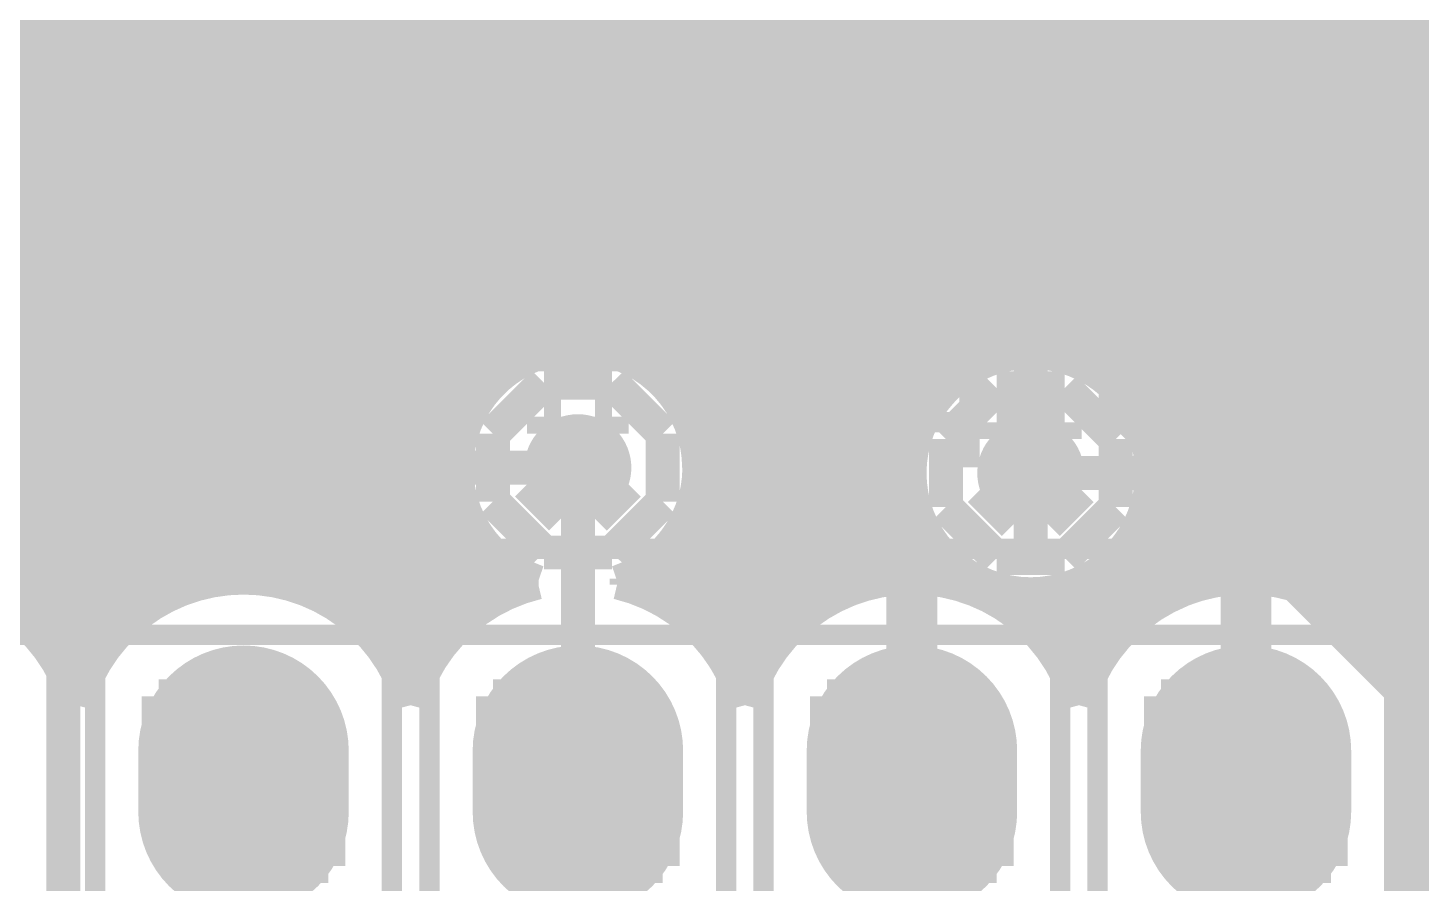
# Model space of a CAD drawing. Extents: x -5 to 157, y -120 to 103.
# Drawn here: x 72.13 to 82.55, y 38.59 to 44.99 of the extents above; entities that cross this region are included whole.
import ezdxf

# ---------------------------------------------------------------- set-up
doc = ezdxf.new("R2010")
doc.units = 0
doc.header["$MEASUREMENT"] = 0
doc.layers.get('0').update_dxf_attribs({"linetype": 'CONTINUOUS'})
for name, color, linetype in [('22-304-2_BOT', 7, 'CONTINUOUS'), ('22-304-2_DRD', 7, 'CONTINUOUS'), ('22-304-2_DRL', 2, 'CONTINUOUS'), ('22-304-2_IN1', 4, 'CONTINUOUS'), ('22-304-2_IN2', 3, 'CONTINUOUS'), ('22-304-2_SMB', 5, 'CONTINUOUS'), ('22-304-2_SMT', 10, 'CONTINUOUS'), ('22-304-2_SPT', 9, 'CONTINUOUS'), ('22-304-2_SST', 11, 'CONTINUOUS'), ('22-304-2_TOP', 13, 'CONTINUOUS'), ('THRUHOLE_TAP', 7, 'CONTINUOUS')]:
    doc.layers.add(name, color=color, linetype=linetype)

# ---------------------------------------------------------------- blocks, each defined once
blk = doc.blocks.new('OBLONG_8')
at = {"const_width": 1.5748}
blk.add_lwpolyline([(0, 0.2286), (0, -0.2286)], dxfattribs=at)
at = {"const_width": 0.7874}
for points in [[(-0.3937, 0.2286, 1), (0.3937, 0.2286, 1)], [(-0.3937, -0.2286, 1), (0.3937, -0.2286, 1)]]:
    blk.add_lwpolyline(points, format="xyb", close=True, dxfattribs=at)
blk = doc.blocks.new('ROUND_39')
at = {"const_width": 0.40005}
blk.add_lwpolyline([(-0.200024, 0, 1), (0.200024, 0, 1)], format="xyb", close=True, dxfattribs=at)
blk = doc.blocks.new('ROUND_14')
at = {"const_width": 0.59944}
blk.add_lwpolyline([(-0.29972, 0, 1), (0.29972, 0, 1)], format="xyb", close=True, dxfattribs=at)
blk = doc.blocks.new('ROUND_87')
at = {"const_width": 0.10033}
blk.add_lwpolyline([(-0.050164, 0, 1), (0.050164, 0, 1)], format="xyb", close=True, dxfattribs=at)
blk = doc.blocks.new('ROUND_38')
at = {"const_width": 0.40005}
blk.add_lwpolyline([(-0.200024, 0, 1), (0.200024, 0, 1)], format="xyb", close=True, dxfattribs=at)
blk = doc.blocks.new('RECTANGLE_15')
blk.add_solid([(0.36957, 2.0447), (0.36957, -2.0447), (-0.36957, 2.0447), (-0.36957, -2.0447)])
blk = doc.blocks.new('ROUND_80')
at = {"const_width": 0.10033}
blk.add_lwpolyline([(-0.050164, 0, 1), (0.050164, 0, 1)], format="xyb", close=True, dxfattribs=at)

msp = doc.modelspace()

# ---------------------------------------------------------------- linework, layer by layer
at = {"layer": '22-304-2_BOT'}
for points, const_width in [([(87.62746, 44.5008), (47.3456, 44.5008)], 0.254), ([(87.64778, 44.577), (57.023, 44.577)], 0.254), ([(72.0344, 44.577), (72.0344, 42.33164)], 0.254), ([(72.263, 44.577), (72.263, 42.33164)], 0.254), ([(72.4916, 44.577), (72.4916, 42.33164)], 0.254), ([(72.7202, 44.577), (72.7202, 42.33164)], 0.254), ([(72.9488, 44.577), (72.9488, 42.33164)], 0.254), ([(73.1774, 44.577), (73.1774, 42.33164)], 0.254), ([(73.406, 44.577), (73.406, 42.33164)], 0.254), ([(73.6346, 44.577), (73.6346, 42.33164)], 0.254), ([(73.8632, 44.577), (73.8632, 42.33164)], 0.254), ([(74.0918, 44.577), (74.0918, 42.33164)], 0.254), ([(74.3204, 44.577), (74.3204, 42.33164)], 0.254), ([(74.549, 44.577), (74.549, 42.33164)], 0.254), ([(74.7776, 44.577), (74.7776, 42.33164)], 0.254), ([(75.0062, 44.577), (75.0062, 42.33164)], 0.254), ([(75.2348, 44.577), (75.2348, 42.33164)], 0.254), ([(75.4634, 44.577), (75.4634, 42.33164)], 0.254), ([(75.692, 44.577), (75.692, 42.418)], 0.254), ([(75.9206, 44.577), (75.9206, 42.545)], 0.254), ([(76.1492, 44.577), (76.1492, 42.59834)], 0.254), ([(76.3778, 44.577), (76.3778, 42.59326)], 0.254), ([(76.6064, 44.577), (76.6064, 42.52468)], 0.254), ([(76.835, 44.577), (76.835, 42.3799)], 0.254), ([(77.0636, 44.577), (77.0636, 42.0751)], 0.254), ([(77.2922, 44.577), (77.2922, 40.33266)], 0.254), ([(77.5208, 44.577), (77.5208, 40.01516)], 0.254), ([(77.7494, 44.577), (77.7494, 40.4114)], 0.254), ([(77.978, 44.577), (77.978, 40.62476)], 0.254), ([(78.2066, 44.577), (78.2066, 40.75938)], 0.254), ([(78.4352, 44.577), (78.4352, 40.83812)], 0.254), ([(78.6638, 44.577), (78.6638, 40.87114)], 0.254), ([(78.8924, 44.577), (78.8924, 42.18686)], 0.254), ([(79.121, 44.577), (79.121, 42.40784)], 0.254), ([(79.3496, 44.577), (79.3496, 42.5196)], 0.254), ([(79.5782, 44.577), (79.5782, 42.56278)], 0.254), ([(79.8068, 44.577), (79.8068, 42.545)], 0.254), ([(80.0354, 44.577), (80.0354, 42.46626)], 0.254), ([(80.264, 44.577), (80.264, 42.3037)], 0.254), ([(80.4926, 44.577), (80.4926, 42.291)], 0.254), ([(80.7212, 44.577), (80.7212, 42.291)], 0.254), ([(80.9498, 44.577), (80.9498, 42.291)], 0.254), ([(81.1784, 44.577), (81.1784, 42.291)], 0.254), ([(81.407, 44.577), (81.407, 42.291)], 0.254), ([(81.6356, 44.577), (81.6356, 42.291)], 0.254), ([(81.8642, 44.577), (81.8642, 42.291)], 0.254), ([(82.0928, 44.577), (82.0928, 42.291)], 0.254), ([(82.3214, 44.577), (82.3214, 42.291)], 0.254), ([(82.55, 44.577), (82.55, 42.291)], 0.254), ([(87.61222, 44.2722), (47.3456, 44.2722)], 0.254), ([(87.6554, 44.0436), (47.3456, 44.0436)], 0.254), ([(87.76716, 43.815), (47.3456, 43.815)], 0.254), ([(87.98814, 43.5864), (47.3456, 43.5864)], 0.254), ([(102.7303, 43.3578), (44.23664, 43.3578)], 0.254), ([(102.7303, 43.1292), (44.46524, 43.1292)], 0.254), ([(102.7303, 42.9006), (60.13196, 42.9006)], 0.254), ([(102.7303, 42.672), (60.41644, 42.672)], 0.254), ([(75.72502, 42.4434), (66.84772, 42.4434)], 0.254), ([(79.17688, 42.4434), (76.75372, 42.4434)], 0.254), ([(102.7303, 42.4434), (80.08112, 42.4434)], 0.254), ([(75.5904, 42.33164), (66.98234, 42.33164)], 0.254), ([(78.91272, 42.2148), (76.98486, 42.2148)], 0.254), ([(94.869, 42.291), (80.2767, 42.291)], 0.254), ([(78.78318, 41.9862), (77.09916, 41.9862)], 0.254), ([(66.33464, 41.69664), (76.24064, 41.69664)], 0.254), ([(78.7273, 41.7576), (77.14488, 41.7576)], 0.254), ([(132.461, 35.179), (132.461, 38.354), (130.556, 40.259), (124.46, 40.259), (123.317, 39.116), (97.409, 39.116), (94.869, 41.656), (79.629, 41.656)], 0.254), ([(78.72984, 41.529), (77.13218, 41.529)], 0.254), ([(78.79334, 41.3004), (77.05598, 41.3004)], 0.254), ([(77.0636, 41.31564), (77.0636, 40.5765)], 0.254), ([(75.5904, 41.06164), (66.98234, 41.06164)], 0.254), ([(75.58024, 41.0718), (66.9925, 41.0718)], 0.254), ([(72.0344, 41.06164), (72.0344, 40.59936)], 0.254), ([(72.263, 41.06164), (72.263, 40.37076)], 0.254), ([(72.4916, 41.06164), (72.4916, 39.92626)], 0.254), ([(72.7202, 41.06164), (72.7202, 40.37838)], 0.254), ([(72.9488, 41.06164), (72.9488, 40.60444)], 0.254), ([(73.1774, 41.06164), (73.1774, 40.74414)], 0.254), ([(73.406, 41.06164), (73.406, 40.8305)], 0.254), ([(73.6346, 41.06164), (73.6346, 40.8686)], 0.254), ([(73.8632, 41.06164), (73.8632, 40.8686)], 0.254), ([(74.0918, 41.06164), (74.0918, 40.82542)], 0.254), ([(74.3204, 41.06164), (74.3204, 40.73652)], 0.254), ([(74.549, 41.06164), (74.549, 40.5892)], 0.254), ([(74.7776, 41.06164), (74.7776, 40.35298)], 0.254), ([(75.0062, 41.06164), (75.0062, 39.97198)], 0.254), ([(75.2348, 41.06164), (75.2348, 40.39616)], 0.254), ([(75.4634, 41.06164), (75.4634, 40.6146)], 0.254), ([(78.93304, 41.0718), (76.8985, 41.0718)], 0.254), ([(78.8924, 41.12514), (78.8924, 40.86352)], 0.254), ([(75.692, 40.97274), (75.692, 40.75176)], 0.254), ([(76.835, 41.01084), (76.835, 40.7289)], 0.254), ([(80.264, 41.0083), (80.264, 40.42918)], 0.254), ([(92.73794, 41.021), (80.2767, 41.021)], 0.254), ([(80.4926, 41.021), (80.4926, 40.63492)], 0.254), ([(80.7212, 41.021), (80.7212, 40.76446)], 0.254), ([(80.9498, 41.021), (80.9498, 40.84066)], 0.254), ([(81.1784, 41.021), (81.1784, 40.87114)], 0.254), ([(81.407, 41.021), (81.407, 40.86352)], 0.254), ([(81.6356, 41.021), (81.6356, 40.81018)], 0.254), ([(81.8642, 41.021), (81.8642, 40.71366)], 0.254), ([(82.0928, 41.021), (82.0928, 40.55364)], 0.254), ([(82.3214, 41.021), (82.3214, 40.29202)], 0.254), ([(82.55, 41.021), (82.55, 40.09136)], 0.254), ([(73.45934, 40.8432), (71.51878, 40.8432)], 0.254), ([(75.92822, 40.8432), (74.01814, 40.8432)], 0.254), ([(78.4606, 40.8432), (76.55052, 40.8432)], 0.254), ([(76.6064, 40.86606), (76.6064, 40.82034)], 0.254), ([(78.74, 40.81018), (78.74, 39.34968)], 0.381), ([(79.22514, 40.8432), (79.0194, 40.8432)], 0.254), ([(79.121, 40.90416), (79.121, 40.81526)], 0.254), ([(80.95996, 40.8432), (80.03286, 40.8432)], 0.254), ([(80.0354, 40.8432), (80.0354, 40.05326)], 0.254), ([(81.23936, 40.81018), (81.23936, 39.34968)], 0.381), ([(83.45932, 40.8432), (81.51876, 40.8432)], 0.254), ([(79.3496, 40.7924), (79.3496, 40.72128)], 0.254), ([(79.5782, 40.74922), (79.5782, 40.56634)], 0.254), ([(79.8068, 40.76446), (79.8068, 40.31234)], 0.254), ([(72.9615, 40.6146), (72.01662, 40.6146)], 0.254), ([(75.4634, 40.6146), (74.51598, 40.6146)], 0.254), ([(77.96276, 40.6146), (77.01788, 40.6146)], 0.254), ([(80.46212, 40.6146), (79.51724, 40.6146)], 0.254), ([(82.96148, 40.6146), (82.0166, 40.6146)], 0.254), ([(72.72528, 40.386), (72.25284, 40.386)], 0.254), ([(75.22718, 40.386), (74.7522, 40.386)], 0.254), ([(77.72654, 40.386), (77.25156, 40.386)], 0.254), ([(80.2259, 40.386), (79.75346, 40.386)], 0.254), ([(82.72526, 40.386), (82.25282, 40.386)], 0.254), ([(72.5805, 40.1574), (72.39762, 40.1574)], 0.254), ([(75.07986, 40.1574), (74.89698, 40.1574)], 0.254), ([(77.58176, 40.1574), (77.39888, 40.1574)], 0.254), ([(80.08112, 40.1574), (79.89824, 40.1574)], 0.254), ([(82.58048, 40.1574), (82.3976, 40.1574)], 0.254)]:
    msp.add_lwpolyline(points, dxfattribs=dict(at, const_width=const_width))
at = {"layer": '22-304-2_BOT', "const_width": 0.254}
for points in [[(76.24064, 42.60342, 0.2019964), (75.59189, 42.33018)], [(77.14742, 41.69664, 0.4142136), (76.24064, 42.60342)], [(79.629, 42.56278, 0.4142136), (78.72222, 41.656)], [(80.2767, 42.291, 0.2014867), (79.629, 42.56305)], [(76.53782, 40.83812, 0.3196532), (77.14996, 41.69664)], [(78.72222, 41.656, 0.4142136), (79.629, 40.74922)], [(75.5904, 41.06164, 0.115857), (75.94107, 40.83856)], [(79.629, 40.74922, 0.2014863), (80.27651, 41.02119)], [(72.48906, 39.91864, 0.3383093), (71.23938, 40.87368)], [(73.73874, 40.87368, 0.3383097), (72.48906, 39.91864)], [(74.98842, 39.91864, 0.3383093), (73.73874, 40.87368)], [(78.74, 40.87368, 0.3383097), (77.49032, 39.91864)], [(79.98968, 39.91864, 0.3383093), (78.74, 40.87368)], [(81.23936, 40.87368, 0.3383097), (79.98968, 39.91864)], [(82.48904, 39.91864, 0.3383093), (81.23936, 40.87368)], [(83.73872, 40.87368, 0.3383097), (82.48904, 39.91864)], [(75.94092, 40.83812, 0.274564), (74.98842, 39.91864)], [(77.49032, 39.91864, 0.2749389), (76.53782, 40.83812)]]:
    msp.add_lwpolyline(points, format="xyb", dxfattribs=at)
at = {"layer": '22-304-2_DRD', "const_width": 0.254}
for points in [[(75.98664, 42.33164), (75.60564, 41.95064)], [(76.49464, 42.33164), (75.98664, 42.33164)], [(76.87564, 41.95064), (76.49464, 42.33164)], [(79.375, 42.291), (78.994, 41.91)], [(79.883, 42.291), (79.375, 42.291)], [(80.264, 41.91), (79.883, 42.291)], [(75.98664, 42.07764), (75.98664, 41.95064)], [(76.11364, 42.07764), (75.98664, 42.07764)], [(76.11364, 41.95064), (76.11364, 42.07764)], [(76.36764, 42.07764), (76.36764, 41.95064)], [(76.49464, 42.07764), (76.36764, 42.07764)], [(76.49464, 41.95064), (76.49464, 42.07764)], [(79.375, 42.037), (79.375, 41.91)], [(79.502, 42.037), (79.375, 42.037)], [(79.502, 41.91), (79.502, 42.037)], [(79.756, 42.037), (79.756, 41.91)], [(79.883, 42.037), (79.756, 42.037)], [(79.883, 41.91), (79.883, 42.037)], [(75.60564, 41.95064), (75.60564, 41.44264)], [(75.98664, 41.95064), (76.11364, 41.95064)], [(76.36764, 41.95064), (76.49464, 41.95064)], [(76.87564, 41.44264), (76.87564, 41.95064)], [(78.994, 41.91), (78.994, 41.402)], [(79.375, 41.91), (79.502, 41.91)], [(79.756, 41.91), (79.883, 41.91)], [(80.264, 41.402), (80.264, 41.91)], [(76.11364, 41.31564), (75.85964, 41.56964)], [(76.62164, 41.56964), (76.36764, 41.31564)], [(79.502, 41.275), (79.248, 41.529)], [(80.01, 41.529), (79.756, 41.275)], [(75.60564, 41.44264), (75.98664, 41.06164)], [(76.49464, 41.06164), (76.87564, 41.44264)], [(78.994, 41.402), (79.375, 41.021)], [(79.883, 41.021), (80.264, 41.402)], [(76.36764, 41.31564), (76.11364, 41.31564)], [(79.756, 41.275), (79.502, 41.275)], [(75.98664, 41.06164), (76.49464, 41.06164)], [(79.375, 41.021), (79.883, 41.021)], [(73.10374, 39.98468), (73.10374, 39.34968)], [(73.73874, 39.98468), (73.10374, 39.98468)], [(73.73874, 38.71468), (73.73874, 39.98468)], [(75.60564, 39.98468), (75.60564, 39.34968)], [(76.24064, 39.98468), (75.60564, 39.98468)], [(76.24064, 38.71468), (76.24064, 39.98468)], [(78.105, 39.98468), (78.105, 39.34968)], [(78.74, 39.98468), (78.105, 39.98468)], [(78.74, 38.71468), (78.74, 39.98468)], [(80.60436, 39.98468), (80.60436, 39.34968)], [(81.23936, 39.98468), (80.60436, 39.98468)], [(81.23936, 38.71468), (81.23936, 39.98468)], [(73.10374, 39.34968), (74.37374, 39.34968)], [(74.37374, 39.34968), (74.37374, 38.71468)], [(75.60564, 39.34968), (76.87564, 39.34968)], [(76.87564, 39.34968), (76.87564, 38.71468)], [(78.105, 39.34968), (79.375, 39.34968)], [(79.375, 39.34968), (79.375, 38.71468)], [(80.60436, 39.34968), (81.87436, 39.34968)], [(81.87436, 39.34968), (81.87436, 38.71468)], [(74.37374, 38.71468), (73.73874, 38.71468)], [(76.87564, 38.71468), (76.24064, 38.71468)], [(79.375, 38.71468), (78.74, 38.71468)], [(81.87436, 38.71468), (81.23936, 38.71468)]]:
    msp.add_lwpolyline(points, dxfattribs=at)
at = {"layer": '22-304-2_IN1', "const_width": 0.254}
for points in [[(72.1614, 64.643), (72.1614, 40.4876)], [(72.39, 64.643), (72.39, 40.17264)], [(72.6186, 64.643), (72.6186, 40.22598)], [(76.0476, 64.643), (76.0476, 42.5831)], [(76.2762, 64.643), (76.2762, 42.60342)], [(76.5048, 64.643), (76.5048, 42.56278)], [(76.7334, 64.643), (76.7334, 42.4561)], [(76.962, 64.643), (76.962, 42.24528)], [(77.1906, 64.643), (77.1906, 40.45712)], [(77.4192, 64.643), (77.4192, 40.11422)], [(77.6478, 64.643), (77.6478, 40.27424)], [(77.8764, 64.643), (77.8764, 40.54348)], [(78.105, 64.643), (78.105, 40.70604)], [(78.3336, 64.643), (78.3336, 40.80764)], [(78.5622, 64.643), (78.5622, 40.86098)], [(78.7908, 64.643), (78.7908, 42.00398)], [(79.0194, 64.643), (79.0194, 42.3291)], [(79.248, 64.643), (79.248, 42.47896)], [(79.4766, 64.643), (79.4766, 42.55008)], [(79.7052, 64.643), (79.7052, 42.56024)], [(79.9338, 64.643), (79.9338, 42.50944)], [(80.1624, 64.643), (80.1624, 42.39006)], [(80.391, 64.643), (80.391, 42.14876)], [(80.6196, 64.643), (80.6196, 40.71366)], [(72.8472, 60.17514), (72.8472, 40.51808)], [(73.0758, 59.88304), (73.0758, 40.6908)], [(73.3044, 59.74334), (73.3044, 40.79748)], [(73.9902, 59.73318), (73.9902, 40.84828)], [(73.533, 59.67984), (73.533, 40.8559)], [(73.7616, 59.6773), (73.7616, 40.87368)], [(74.2188, 57.69102), (74.2188, 40.78224)], [(75.819, 57.54624), (75.819, 42.49928)], [(74.4474, 57.3659), (74.4474, 40.66286)], [(74.676, 57.21604), (74.676, 40.47236)], [(75.5904, 57.30494), (75.5904, 42.3291)], [(74.9046, 57.14492), (74.9046, 40.1447)], [(75.1332, 57.13476), (75.1332, 40.25138)], [(75.3618, 57.18302), (75.3618, 41.92524)], [(80.8482, 46.13656), (80.8482, 40.81272)], [(81.0768, 45.8724), (81.0768, 40.86352)], [(82.4484, 45.82922), (82.4484, 40.04564)], [(81.3054, 45.72254), (81.3054, 40.87114)], [(81.534, 45.64126), (81.534, 40.84066)], [(82.2198, 45.69968), (82.2198, 40.42664)], [(81.7626, 45.61332), (81.7626, 40.76446)], [(81.9912, 45.6311), (81.9912, 40.63238)], [(88.02624, 45.085), (22.75586, 45.085)], [(87.78494, 44.8564), (22.98446, 44.8564)], [(87.66302, 44.6278), (23.21306, 44.6278)], [(87.61476, 44.3992), (23.44166, 44.3992)], [(87.62492, 44.1706), (71.01078, 44.1706)], [(87.69604, 43.942), (71.2343, 43.942)], [(87.8459, 43.7134), (71.34606, 43.7134)], [(88.17102, 43.4848), (71.39178, 43.4848)], [(106.80446, 43.2562), (71.37654, 43.2562)], [(106.8832, 43.0276), (71.2978, 43.0276)], [(107.0483, 42.799), (71.13524, 42.799)], [(75.9968, 42.5704), (70.77456, 42.5704)], [(107.4166, 42.5704), (76.48194, 42.5704)], [(75.60056, 42.3418), (66.97218, 42.3418)], [(79.03464, 42.3418), (76.87818, 42.3418)], [(111.47044, 42.3418), (80.22336, 42.3418)], [(75.43292, 42.1132), (67.13982, 42.1132)], [(78.84414, 42.1132), (77.04582, 42.1132)], [(111.38408, 42.1132), (80.41386, 42.1132)], [(75.35164, 41.8846), (67.2211, 41.8846)], [(78.75016, 41.8846), (77.1271, 41.8846)], [(111.36122, 41.8846), (80.50784, 41.8846)], [(75.33386, 41.656), (67.23888, 41.656)], [(78.72222, 41.656), (77.14488, 41.656)], [(111.39678, 41.656), (80.53578, 41.656)], [(75.37196, 41.4274), (67.20078, 41.4274)], [(75.3618, 41.4655), (75.3618, 40.53078)], [(78.75016, 41.4274), (77.10678, 41.4274)], [(101.14788, 41.4274), (80.50784, 41.4274)], [(78.7908, 41.30802), (78.7908, 40.87114)], [(75.47864, 41.1988), (67.0941, 41.1988)], [(78.84414, 41.1988), (77.0001, 41.1988)], [(80.391, 41.16324), (80.391, 40.55618)], [(100.88372, 41.1988), (80.41386, 41.1988)], [(75.5904, 41.06164), (75.5904, 40.69842)], [(76.962, 41.14546), (76.962, 40.6527)], [(75.69454, 40.9702), (66.8782, 40.9702)], [(79.03464, 40.9702), (76.7842, 40.9702)], [(79.0194, 40.9829), (79.0194, 40.8432)], [(92.62618, 40.9702), (80.22336, 40.9702)], [(75.819, 40.89146), (75.819, 40.80256)], [(76.7334, 40.93464), (76.7334, 40.77462)], [(80.1624, 40.92194), (80.1624, 40.2971)], [(73.16978, 40.7416), (71.80834, 40.7416)], [(75.66914, 40.7416), (74.31024, 40.7416)], [(78.1685, 40.7416), (76.8096, 40.7416)], [(79.248, 40.83304), (79.248, 40.76954)], [(80.6704, 40.7416), (79.30896, 40.7416)], [(79.4766, 40.76192), (79.4766, 40.64254)], [(79.7052, 40.75176), (79.7052, 40.44188)], [(79.9338, 40.80002), (79.9338, 40.0812)], [(83.16976, 40.7416), (81.81086, 40.7416)], [(72.84212, 40.513), (72.136, 40.513)], [(75.34148, 40.513), (74.63536, 40.513)], [(77.84338, 40.513), (77.13726, 40.513)], [(80.34274, 40.513), (79.63662, 40.513)], [(82.8421, 40.513), (82.13598, 40.513)], [(72.65416, 40.2844), (72.32396, 40.2844)], [(75.15352, 40.2844), (74.82586, 40.2844)], [(77.65288, 40.2844), (77.32522, 40.2844)], [(80.15478, 40.2844), (79.82458, 40.2844)], [(82.65414, 40.2844), (82.32648, 40.2844)], [(72.53478, 40.0558), (72.44334, 40.0558)], [(75.03414, 40.0558), (74.9427, 40.0558)], [(77.53604, 40.0558), (77.4446, 40.0558)], [(80.0354, 40.0558), (79.94396, 40.0558)], [(82.53476, 40.0558), (82.44332, 40.0558)]]:
    msp.add_lwpolyline(points, dxfattribs=at)
for points in [[(76.24064, 42.60342, 0.4142136), (75.33386, 41.69664)], [(77.14742, 41.69664, 0.4142136), (76.24064, 42.60342)], [(79.629, 42.56278, 0.4142136), (78.72222, 41.656)], [(80.53578, 41.656, 0.4142136), (79.629, 42.56278)], [(75.33132, 41.69664, 0.3189256), (75.94092, 40.83812)], [(76.53782, 40.83812, 0.3196532), (77.14996, 41.69664)], [(78.72222, 41.656, 0.4142136), (79.629, 40.74922)], [(79.629, 40.74922, 0.4142136), (80.53578, 41.656)], [(72.48906, 39.91864, 0.3383093), (71.23938, 40.87368)], [(73.73874, 40.87368, 0.3383097), (72.48906, 39.91864)], [(74.98842, 39.91864, 0.3383093), (73.73874, 40.87368)], [(78.74, 40.87368, 0.3383097), (77.49032, 39.91864)], [(79.98968, 39.91864, 0.3383093), (78.74, 40.87368)], [(81.23936, 40.87368, 0.3383097), (79.98968, 39.91864)], [(82.48904, 39.91864, 0.3383093), (81.23936, 40.87368)], [(83.73872, 40.87368, 0.3383097), (82.48904, 39.91864)], [(75.94092, 40.83812, 0.274564), (74.98842, 39.91864)], [(77.49032, 39.91864, 0.2749389), (76.53782, 40.83812)]]:
    msp.add_lwpolyline(points, format="xyb", dxfattribs=at)
at = {"layer": '22-304-2_IN2'}
for points, const_width in [([(72.4916, 91.72702), (72.4916, 40.24122)], 0.254), ([(72.263, 91.69654), (72.263, 40.55364)], 0.254), ([(72.0344, 91.48826), (72.0344, 40.74668)], 0.254), ([(76.1492, 73.3933), (76.1492, 42.71772)], 0.254), ([(76.3778, 73.3933), (76.3778, 42.71264)], 0.254), ([(78.6638, 72.6186), (78.6638, 42.00398)], 0.254), ([(78.8924, 72.49668), (78.8924, 42.36974)], 0.254), ([(79.121, 63.60922), (79.121, 42.54754)], 0.254), ([(78.4352, 63.53302), (78.4352, 40.9575)], 0.254), ([(76.6064, 63.32728), (76.6064, 42.65422)], 0.254), ([(78.2066, 63.16726), (78.2066, 40.88638)], 0.254), ([(76.835, 63.07328), (76.835, 42.5323)], 0.254), ([(79.3496, 63.09614), (79.3496, 42.64406)], 0.254), ([(77.978, 62.98946), (77.978, 40.76954)], 0.254), ([(77.0636, 62.93866), (77.0636, 42.30624)], 0.254), ([(77.2922, 62.87008), (77.2922, 40.52316)], 0.254), ([(77.5208, 62.85484), (77.5208, 40.29456)], 0.254), ([(77.7494, 62.89294), (77.7494, 40.58666)], 0.254), ([(79.5782, 62.89294), (79.5782, 42.67962)], 0.254), ([(79.8068, 62.78118), (79.8068, 42.66692)], 0.254), ([(80.264, 62.73546), (80.264, 42.46118)], 0.254), ([(80.4926, 62.79134), (80.4926, 42.20972)], 0.254), ([(80.0354, 62.73292), (80.0354, 42.59834)], 0.254), ([(72.7202, 60.16752), (72.7202, 40.55872)], 0.254), ([(72.9488, 59.83986), (72.9488, 40.74922)], 0.254), ([(73.1774, 59.67222), (73.1774, 40.87622)], 0.254), ([(73.406, 59.58332), (73.406, 40.95242)], 0.254), ([(73.6346, 59.55284), (73.6346, 40.98798)], 0.254), ([(73.8632, 59.57316), (73.8632, 40.98544)], 0.254), ([(74.0918, 57.69102), (74.0918, 40.94734)], 0.254), ([(75.9206, 57.48528), (75.9206, 42.66946)], 0.254), ([(74.3204, 57.32526), (74.3204, 40.86606)], 0.254), ([(75.692, 57.23128), (75.692, 42.56278)], 0.254), ([(74.549, 57.14746), (74.549, 40.73652)], 0.254), ([(74.7776, 57.05094), (74.7776, 40.5384)], 0.254), ([(75.0062, 57.01284), (75.0062, 40.26916)], 0.254), ([(75.2348, 57.02808), (75.2348, 41.90238)], 0.254), ([(75.4634, 57.09666), (75.4634, 42.3672)], 0.254), ([(80.7212, 46.11878), (80.7212, 40.894)], 0.254), ([(80.9498, 45.82668), (80.9498, 40.96258)], 0.254), ([(82.55, 45.7581), (82.55, 40.34282)], 0.254), ([(81.1784, 45.6565), (81.1784, 40.99052)], 0.254), ([(81.407, 45.5549), (81.407, 40.9829)], 0.254), ([(82.3214, 45.61586), (82.3214, 40.49014)], 0.254), ([(81.6356, 45.5041), (81.6356, 40.93464)], 0.254), ([(81.8642, 45.49648), (81.8642, 40.84574)], 0.254), ([(82.0928, 45.53204), (82.0928, 40.70604)], 0.254), ([(87.71128, 44.958), (17.82572, 44.958)], 0.254), ([(87.57666, 44.7294), (18.05432, 44.7294)], 0.254), ([(87.50808, 44.5008), (20.94484, 44.5008)], 0.254), ([(87.49284, 44.2722), (21.56206, 44.2722)], 0.254), ([(87.53094, 44.0436), (21.971, 44.0436)], 0.254), ([(87.62746, 43.815), (22.28596, 43.815)], 0.254), ([(87.80526, 43.5864), (22.53996, 43.5864)], 0.254), ([(88.17102, 43.3578), (22.75332, 43.3578)], 0.254), ([(106.71556, 43.1292), (22.93366, 43.1292)], 0.254), ([(106.8197, 42.9006), (23.0886, 42.9006)], 0.254), ([(75.92314, 42.672), (66.6496, 42.672)], 0.254), ([(79.48422, 42.672), (76.5556, 42.672)], 0.254), ([(107.00766, 42.672), (79.77378, 42.672)], 0.254), ([(75.53706, 42.4434), (67.03568, 42.4434)], 0.254), ([(78.97114, 42.4434), (76.94168, 42.4434)], 0.254), ([(107.42676, 42.4434), (80.28686, 42.4434)], 0.254), ([(75.35418, 42.2148), (67.21856, 42.2148)], 0.254), ([(78.76794, 42.2148), (77.12456, 42.2148)], 0.254), ([(111.28756, 42.2148), (80.49006, 42.2148)], 0.254), ([(75.25512, 41.9862), (67.31762, 41.9862)], 0.254), ([(78.65618, 41.9862), (77.22362, 41.9862)], 0.254), ([(111.24438, 41.9862), (80.59928, 41.9862)], 0.254), ([(75.21448, 41.7576), (67.35826, 41.7576)], 0.254), ([(78.60792, 41.7576), (77.26426, 41.7576)], 0.254), ([(111.252, 41.7576), (80.65008, 41.7576)], 0.254), ([(75.22718, 41.529), (67.34556, 41.529)], 0.254), ([(75.2348, 41.48836), (75.2348, 40.57142)], 0.254), ([(78.61046, 41.529), (77.25156, 41.529)], 0.254), ([(101.08692, 41.529), (80.64754, 41.529)], 0.254), ([(75.29322, 41.3004), (67.27952, 41.3004)], 0.254), ([(78.66634, 41.3004), (77.18552, 41.3004)], 0.254), ([(78.6638, 41.30802), (78.6638, 40.99052)], 0.254), ([(100.81514, 41.3004), (80.59166, 41.3004)], 0.254), ([(75.4253, 41.0718), (67.14744, 41.0718)], 0.254), ([(78.78572, 41.0718), (77.05344, 41.0718)], 0.254), ([(77.0636, 41.0845), (77.0636, 40.72636)], 0.254), ([(92.56522, 41.0718), (80.47228, 41.0718)], 0.254), ([(80.4926, 41.10228), (80.4926, 40.77716)], 0.254), ([(75.4634, 41.02354), (75.4634, 40.75938)], 0.254), ([(78.74, 40.92956), (78.74, 39.34968)], 0.381), ([(78.84922, 40.98798), (78.74, 40.9922)], 0.254), ([(81.23936, 40.92956), (81.23936, 39.34968)], 0.381), ([(73.10628, 40.8432), (71.87184, 40.8432)], 0.254), ([(75.60818, 40.8432), (74.3712, 40.8432)], 0.254), ([(78.10754, 40.8432), (76.87056, 40.8432)], 0.254), ([(80.6069, 40.8432), (80.25384, 40.8432)], 0.254), ([(80.264, 40.84828), (80.264, 40.6019)], 0.254), ([(83.10626, 40.8432), (81.87182, 40.8432)], 0.254), ([(79.8068, 40.64508), (79.8068, 40.50538)], 0.254), ([(80.0354, 40.71366), (80.0354, 40.31742)], 0.254), ([(72.77608, 40.6146), (72.20204, 40.6146)], 0.254), ([(75.27798, 40.6146), (74.7014, 40.6146)], 0.254), ([(77.77734, 40.6146), (77.20076, 40.6146)], 0.254), ([(80.2767, 40.6146), (79.70266, 40.6146)], 0.254), ([(82.77606, 40.6146), (82.20202, 40.6146)], 0.254), ([(72.57796, 40.386), (72.40016, 40.386)], 0.254), ([(75.07986, 40.386), (74.89952, 40.386)], 0.254), ([(77.57922, 40.386), (77.39888, 40.386)], 0.254), ([(80.07858, 40.386), (79.90078, 40.386)], 0.254), ([(82.57794, 40.386), (82.40014, 40.386)], 0.254)]:
    msp.add_lwpolyline(points, dxfattribs=dict(at, const_width=const_width))
at = {"layer": '22-304-2_IN2', "const_width": 0.254}
for points in [[(76.24064, 42.7228, 0.4142136), (75.21448, 41.69664)], [(77.2668, 41.69664, 0.4142136), (76.24064, 42.7228)], [(79.629, 42.68216, 0.4142136), (78.60284, 41.656)], [(80.65516, 41.656, 0.4142136), (79.629, 42.68216)], [(75.21448, 41.69664, 0.2422133), (75.64419, 40.86162)], [(76.835, 40.86098, 0.2427468), (77.26611, 41.69664)], [(78.60284, 41.656, 0.1789641), (78.8497, 40.98839)], [(79.68234, 40.62984, 0.3990844), (80.6577, 41.656)], [(72.48906, 40.23868, 0.2780089), (71.23938, 40.99052)], [(73.73874, 40.99306, 0.2780092), (72.48906, 40.23868)], [(74.98842, 40.23868, 0.2780089), (73.73874, 40.99052)], [(78.74, 40.99306, 0.2780092), (77.49032, 40.23868)], [(81.23936, 40.99306, 0.2780092), (79.98968, 40.23868)], [(82.48904, 40.23868, 0.2780089), (81.23936, 40.99052)], [(83.73872, 40.99306, 0.2780092), (82.48904, 40.23868)], [(75.64374, 40.86098, 0.1639304), (74.98922, 40.23826)], [(77.49032, 40.23868, 0.1641334), (76.83489, 40.86074)], [(79.98968, 40.23868, 0.0887241), (79.68329, 40.63091)]]:
    msp.add_lwpolyline(points, format="xyb", dxfattribs=at)
at = {"layer": '22-304-2_SST', "const_width": 0.1524}
for points in [[(78.03642, 42.037), (78.03642, 41.86682), (78.09738, 41.69918), (78.3336, 41.69918), (78.39202, 41.86682), (78.39202, 42.71518)], [(78.45298, 42.71518), (78.21422, 42.71518)], [(79.29118, 42.037), (78.8162, 42.037), (79.05242, 42.71518), (79.1718, 42.71518), (79.1718, 41.69918)], [(76.54036, 34.27984), (76.13904, 34.27984), (76.13904, 35.11042), (69.5198, 35.11042), (69.5198, 41.08958), (87.9602, 41.08958), (87.9602, 35.11042), (81.34096, 35.11042), (81.34096, 34.27984), (80.93964, 34.27984), (80.93964, 33.09874), (76.54036, 33.09874), (76.54036, 34.27984), (76.54036, 35.75558), (77.35062, 35.75558)], [(72.34936, 40.44442), (70.1294, 40.44442), (70.1294, 38.25494), (72.34936, 38.25494), (72.34936, 40.44442)], [(74.84872, 40.44442), (72.62876, 40.44442), (72.62876, 38.25494), (74.84872, 38.25494), (74.84872, 40.44442)], [(77.35062, 40.44442), (75.13066, 40.44442), (75.13066, 38.25494), (77.35062, 38.25494), (77.35062, 40.44442)], [(79.84998, 40.44442), (77.63002, 40.44442), (77.63002, 38.25494), (79.84998, 38.25494), (79.84998, 40.44442)], [(82.34934, 40.44442), (80.12938, 40.44442), (80.12938, 38.25494), (82.34934, 38.25494), (82.34934, 40.44442)], [(73.42124, 39.66718), (73.42124, 39.03218), (74.05624, 39.03218), (73.90638, 39.18204), (73.90638, 39.51732), (74.05624, 39.66718), (73.42124, 39.66718), (73.5711, 39.51732), (73.5711, 39.18204), (73.90638, 39.18204)], [(74.05624, 39.66718), (74.05624, 39.03218)], [(75.92314, 39.66718), (75.92314, 39.03218), (76.55814, 39.03218), (76.40828, 39.18204), (76.40828, 39.51732), (76.55814, 39.66718), (75.92314, 39.66718), (76.073, 39.51732), (76.073, 39.18204), (76.40828, 39.18204)], [(76.55814, 39.66718), (76.55814, 39.03218)], [(78.4225, 39.66718), (78.4225, 39.03218), (79.0575, 39.03218), (78.90764, 39.18204), (78.90764, 39.51732), (79.0575, 39.66718), (78.4225, 39.66718), (78.57236, 39.51732), (78.57236, 39.18204), (78.90764, 39.18204)], [(79.0575, 39.66718), (79.0575, 39.03218)], [(80.92186, 39.66718), (80.92186, 39.03218), (81.55686, 39.03218), (81.407, 39.18204), (81.407, 39.51732), (81.55686, 39.66718), (80.92186, 39.66718), (81.07172, 39.51732), (81.07172, 39.18204), (81.407, 39.18204)], [(81.55686, 39.66718), (81.55686, 39.03218)], [(73.5711, 39.51732), (73.90638, 39.51732)], [(76.073, 39.51732), (76.40828, 39.51732)], [(78.57236, 39.51732), (78.90764, 39.51732)], [(81.07172, 39.51732), (81.407, 39.51732)], [(73.42124, 39.03218), (73.5711, 39.18204)], [(75.92314, 39.03218), (76.073, 39.18204)], [(78.4225, 39.03218), (78.57236, 39.18204)], [(80.92186, 39.03218), (81.07172, 39.18204)]]:
    msp.add_lwpolyline(points, dxfattribs=at)
at = {"layer": '22-304-2_TOP'}
for points, const_width in [([(79.629, 41.656), (79.629, 58.674), (78.867, 59.436), (78.867, 63.754), (82.169, 67.056), (82.169, 71.755), (81.788, 72.136), (81.788, 83.82), (79.756, 85.852), (79.756, 97.028), (77.724, 99.06)], 0.254), ([(71.23938, 36.85032), (72.39, 38.00094), (72.39, 40.513), (74.422, 42.545), (77.47, 42.545), (79.121, 44.196), (79.121, 58.293), (76.2, 61.214), (76.2, 62.2554)], 0.254), ([(81.28, 60.69076), (81.28, 60.579), (81.915, 59.944), (81.915, 58.166), (80.264, 56.515), (80.264, 42.164), (82.55, 39.878), (82.55, 34.29)], 0.254), ([(80.899, 46.06036), (80.899, 42.42562)], 0.254), ([(80.9498, 45.99686), (80.9498, 42.37482)], 0.254), ([(82.55, 45.91304), (82.55, 40.77462)], 0.254), ([(81.1784, 45.7962), (81.1784, 42.14622)], 0.254), ([(82.3214, 45.74794), (82.3214, 41.00322)], 0.254), ([(81.407, 45.67936), (81.407, 41.91762)], 0.254), ([(82.0928, 45.65396), (82.0928, 41.23182)], 0.254), ([(81.6356, 45.62348), (81.6356, 41.68902)], 0.254), ([(81.8642, 45.61332), (81.8642, 41.46042)], 0.254), ([(85.41512, 44.958), (80.899, 44.958)], 0.254), ([(85.41512, 44.7294), (80.899, 44.7294)], 0.254), ([(85.41512, 44.5008), (80.899, 44.5008)], 0.254), ([(85.41512, 44.2722), (80.899, 44.2722)], 0.254), ([(85.41512, 44.0436), (80.899, 44.0436)], 0.254), ([(77.84084, 43.815), (62.49162, 43.815)], 0.254), ([(72.14616, 43.8023), (71.36384, 43.8023)], 0.254), ([(72.0344, 43.8023), (72.0344, 41.05402)], 0.254), ([(72.63384, 43.8023), (72.14616, 43.8023)], 0.254), ([(72.263, 43.8023), (72.263, 41.28262)], 0.254), ([(72.4916, 43.8023), (72.4916, 41.51122)], 0.254), ([(73.41616, 43.8023), (72.63384, 43.8023)], 0.254), ([(72.7202, 43.8023), (72.7202, 41.73982)], 0.254), ([(72.9488, 43.8023), (72.9488, 41.96842)], 0.254), ([(73.1774, 43.8023), (73.1774, 42.19702)], 0.254), ([(73.406, 43.8023), (73.406, 42.42562)], 0.254), ([(73.90384, 43.8023), (73.41616, 43.8023)], 0.254), ([(73.6346, 43.8023), (73.6346, 42.65422)], 0.254), ([(73.8632, 43.8023), (73.8632, 42.88282)], 0.254), ([(75.17384, 43.8023), (74.68616, 43.8023), (73.90384, 43.8023)], 0.254), ([(74.0918, 43.8023), (74.0918, 43.08602)], 0.254), ([(74.3204, 43.8023), (74.3204, 43.17238)], 0.254), ([(74.549, 43.8023), (74.549, 43.18)], 0.254), ([(74.7776, 43.8023), (74.7776, 43.18)], 0.254), ([(75.0062, 43.8023), (75.0062, 43.18)], 0.254), ([(75.95616, 43.8023), (75.17384, 43.8023)], 0.254), ([(75.2348, 43.8023), (75.2348, 43.18)], 0.254), ([(75.4634, 43.8023), (75.4634, 43.18)], 0.254), ([(75.692, 43.8023), (75.692, 43.18)], 0.254), ([(75.9206, 43.8023), (75.9206, 43.18)], 0.254), ([(76.44384, 43.8023), (75.95616, 43.8023)], 0.254), ([(76.1492, 43.8023), (76.1492, 43.18)], 0.254), ([(76.3778, 43.8023), (76.3778, 43.18)], 0.254), ([(77.22616, 43.8023), (76.44384, 43.8023)], 0.254), ([(76.6064, 43.8023), (76.6064, 43.18)], 0.254), ([(76.835, 43.8023), (76.835, 43.18)], 0.254), ([(77.0636, 43.8023), (77.0636, 43.18)], 0.254), ([(77.82814, 43.8023), (77.20584, 43.18)], 0.254), ([(77.71384, 43.8023), (77.22616, 43.8023)], 0.254), ([(77.2922, 43.8023), (77.2922, 43.26382)], 0.254), ([(77.5208, 43.8023), (77.5208, 43.49242)], 0.254), ([(77.82814, 43.8023), (77.71384, 43.8023)], 0.254), ([(77.7494, 43.8023), (77.7494, 43.72102)], 0.254), ([(85.41512, 43.815), (80.899, 43.815)], 0.254), ([(77.61224, 43.5864), (62.72022, 43.5864)], 0.254), ([(85.41512, 43.5864), (80.899, 43.5864)], 0.254), ([(77.38364, 43.3578), (62.94882, 43.3578)], 0.254), ([(85.41512, 43.3578), (80.899, 43.3578)], 0.254), ([(77.20584, 43.18), (74.422, 43.18)], 0.254), ([(78.994, 43.16984), (77.92212, 42.1005)], 0.254), ([(78.994, 43.16984), (78.994, 42.3037)], 0.254), ([(74.17308, 43.1292), (63.17742, 43.1292)], 0.254), ([(78.8924, 43.06824), (78.8924, 42.18686)], 0.254), ([(78.994, 43.1292), (78.95082, 43.1292)], 0.254), ([(85.41512, 43.1292), (80.899, 43.1292)], 0.254), ([(73.97242, 42.99458), (71.9455, 40.96512)], 0.254), ([(73.87844, 42.9006), (63.40602, 42.9006)], 0.254), ([(78.6638, 42.83964), (78.6638, 40.87114)], 0.254), ([(78.994, 42.9006), (78.72222, 42.9006)], 0.254), ([(85.41512, 42.9006), (80.899, 42.9006)], 0.254), ([(73.64984, 42.672), (63.63462, 42.672)], 0.254), ([(78.994, 42.672), (78.49362, 42.672)], 0.254), ([(85.41512, 42.672), (80.899, 42.672)], 0.254), ([(78.4352, 42.61104), (78.4352, 40.83812)], 0.254), ([(73.42124, 42.4434), (66.84772, 42.4434)], 0.254), ([(78.994, 42.4434), (78.26502, 42.4434)], 0.254), ([(85.41512, 42.4434), (80.899, 42.4434)], 0.254), ([(80.899, 42.42562), (82.82686, 40.49776)], 0.254), ([(78.2066, 42.38244), (78.2066, 40.75938)], 0.254), ([(73.19264, 42.2148), (67.07886, 42.2148)], 0.254), ([(78.91272, 42.2148), (78.03642, 42.2148)], 0.254), ([(85.41512, 42.2148), (81.10982, 42.2148)], 0.254), ([(77.978, 42.15384), (77.978, 40.62476)], 0.254), ([(72.96404, 41.9862), (67.19316, 41.9862)], 0.254), ([(77.47, 41.91), (77.12202, 41.91)], 0.254), ([(77.2922, 41.91), (77.2922, 40.33266)], 0.254), ([(77.5208, 41.91254), (77.5208, 40.01516)], 0.254), ([(77.7494, 41.9735), (77.7494, 40.4114)], 0.254), ([(78.78318, 41.9862), (77.77226, 41.9862)], 0.254), ([(85.41512, 41.9862), (81.33842, 41.9862)], 0.254), ([(72.73544, 41.7576), (67.23888, 41.7576)], 0.254), ([(76.24064, 41.69664), (76.24064, 39.34968)], 0.254), ([(78.7273, 41.7576), (77.14488, 41.7576)], 0.254), ([(85.41512, 41.7576), (81.56702, 41.7576)], 0.254), ([(72.50684, 41.529), (67.22618, 41.529)], 0.254), ([(78.72984, 41.529), (77.13218, 41.529)], 0.254), ([(85.41512, 41.529), (81.79562, 41.529)], 0.254), ([(72.27824, 41.3004), (67.14998, 41.3004)], 0.254), ([(78.79334, 41.3004), (77.05598, 41.3004)], 0.254), ([(77.0636, 41.31564), (77.0636, 40.5765)], 0.254), ([(85.41512, 41.3004), (82.02422, 41.3004)], 0.254), ([(72.04964, 41.0718), (66.9925, 41.0718)], 0.254), ([(78.93304, 41.0718), (76.8985, 41.0718)], 0.254), ([(78.8924, 41.12514), (78.8924, 40.86352)], 0.254), ([(80.45704, 41.0718), (80.32242, 41.0718)], 0.254), ([(80.38084, 41.148), (80.75168, 40.77716)], 0.254), ([(85.41512, 41.0718), (82.25282, 41.0718)], 0.254), ([(76.87564, 41.0464), (76.87564, 40.70604)], 0.254), ([(80.264, 41.0083), (80.264, 40.42918)], 0.254), ([(80.4926, 41.03624), (80.4926, 40.63492)], 0.254), ([(78.4606, 40.8432), (76.87564, 40.8432)], 0.254), ([(78.74, 40.81018), (78.74, 39.34968)], 0.381), ([(79.22514, 40.8432), (79.0194, 40.8432)], 0.254), ([(79.121, 40.90416), (79.121, 40.81526)], 0.254), ([(80.68564, 40.8432), (80.03286, 40.8432)], 0.254), ([(80.0354, 40.8432), (80.0354, 40.05326)], 0.254), ([(83.45932, 40.8432), (82.48142, 40.8432)], 0.254), ([(79.3496, 40.7924), (79.3496, 40.72128)], 0.254), ([(79.5782, 40.74922), (79.5782, 40.56634)], 0.254), ([(79.8068, 40.76446), (79.8068, 40.31234)], 0.254), ([(80.7212, 40.80764), (80.7212, 40.76446)], 0.254), ([(77.96276, 40.6146), (77.01788, 40.6146)], 0.254), ([(80.46212, 40.6146), (79.51724, 40.6146)], 0.254), ([(77.72654, 40.386), (77.25156, 40.386)], 0.254), ([(80.2259, 40.386), (79.75346, 40.386)], 0.254), ([(77.58176, 40.1574), (77.39888, 40.1574)], 0.254), ([(80.08112, 40.1574), (79.89824, 40.1574)], 0.254)]:
    msp.add_lwpolyline(points, dxfattribs=dict(at, const_width=const_width))
at = {"layer": '22-304-2_TOP', "const_width": 0.254}
for points in [[(74.422, 43.18, 0.1989129), (73.97299, 42.99401)], [(74.422, 43.18, 0.1989129), (73.97299, 42.99401)], [(78.994, 42.3037, 0.2014867), (78.72195, 41.656)], [(77.47, 41.91, 0.1989118), (77.91901, 42.09599)], [(77.14742, 41.69664, 0.0594463), (77.12196, 41.90999)], [(76.87564, 41.0464, 0.2019958), (77.1495, 41.69664)], [(78.72222, 41.656, 0.4142136), (79.629, 40.74922)], [(79.629, 40.74922, 0.2491145), (80.38035, 41.14833)], [(78.74, 40.87368, 0.3383097), (77.49032, 39.91864)], [(79.98968, 39.91864, 0.3383093), (78.74, 40.87368)], [(80.75168, 40.77716, 0.2337614), (79.99057, 39.9184)], [(77.49032, 39.91864, 0.2006473), (76.87611, 40.70687)]]:
    msp.add_lwpolyline(points, format="xyb", dxfattribs=at)

# ---------------------------------------------------------------- block references
at = {"layer": '22-304-2_BOT'}
for name, p in [('ROUND_39', (76.24064, 41.69664)), ('ROUND_39', (79.629, 41.656)), ('OBLONG_8', (73.73874, 39.34968)), ('OBLONG_8', (76.24064, 39.34968)), ('OBLONG_8', (78.74, 39.34968)), ('OBLONG_8', (81.23936, 39.34968))]:
    msp.add_blockref(name, p, dxfattribs=at)
at = {"layer": '22-304-2_DRL'}
for name, p in [('ROUND_87', (76.24064, 41.69664)), ('ROUND_87', (79.629, 41.656)), ('ROUND_14', (73.73874, 39.34968)), ('ROUND_14', (76.24064, 39.34968)), ('ROUND_14', (78.74, 39.34968)), ('ROUND_14', (81.23936, 39.34968))]:
    msp.add_blockref(name, p, dxfattribs=at)
at = {"layer": '22-304-2_IN1'}
for name, p in [('ROUND_39', (76.24064, 41.69664)), ('ROUND_38', (79.629, 41.656)), ('OBLONG_8', (73.73874, 39.34968)), ('OBLONG_8', (76.24064, 39.34968)), ('OBLONG_8', (78.74, 39.34968)), ('OBLONG_8', (81.23936, 39.34968))]:
    msp.add_blockref(name, p, dxfattribs=at)
at = {"layer": '22-304-2_IN2'}
for name, p in [('ROUND_38', (76.24064, 41.69664)), ('ROUND_38', (79.629, 41.656)), ('OBLONG_8', (73.73874, 39.34968)), ('OBLONG_8', (76.24064, 39.34968)), ('OBLONG_8', (78.74, 39.34968)), ('OBLONG_8', (81.23936, 39.34968))]:
    msp.add_blockref(name, p, dxfattribs=at)
at = {"layer": '22-304-2_SMB'}
for p in [(73.73874, 39.34968), (76.24064, 39.34968), (78.74, 39.34968), (81.23936, 39.34968)]:
    msp.add_blockref('OBLONG_8', p, dxfattribs=at)
at = {"layer": '22-304-2_SMT'}
for name, p in [('RECTANGLE_15', (73.025, 46.355)), ('RECTANGLE_15', (74.295, 46.355)), ('RECTANGLE_15', (75.565, 46.355)), ('RECTANGLE_15', (76.835, 46.355)), ('RECTANGLE_15', (78.105, 46.355)), ('OBLONG_8', (73.73874, 39.34968)), ('OBLONG_8', (76.24064, 39.34968)), ('OBLONG_8', (78.74, 39.34968)), ('OBLONG_8', (81.23936, 39.34968))]:
    msp.add_blockref(name, p, dxfattribs=at)
at = {"layer": '22-304-2_SPT'}
for p in [(73.025, 46.355), (74.295, 46.355), (75.565, 46.355), (76.835, 46.355), (78.105, 46.355)]:
    msp.add_blockref('RECTANGLE_15', p, dxfattribs=at)
at = {"layer": '22-304-2_TOP'}
for name, p in [('RECTANGLE_15', (73.025, 46.355)), ('RECTANGLE_15', (74.295, 46.355)), ('RECTANGLE_15', (75.565, 46.355)), ('RECTANGLE_15', (76.835, 46.355)), ('RECTANGLE_15', (78.105, 46.355)), ('ROUND_39', (76.24064, 41.69664)), ('ROUND_39', (79.629, 41.656)), ('OBLONG_8', (73.73874, 39.34968)), ('OBLONG_8', (76.24064, 39.34968)), ('OBLONG_8', (78.74, 39.34968)), ('OBLONG_8', (81.23936, 39.34968))]:
    msp.add_blockref(name, p, dxfattribs=at)
at = {"layer": 'THRUHOLE_TAP'}
for name, p in [('ROUND_80', (76.24064, 41.69664)), ('ROUND_80', (79.629, 41.656)), ('ROUND_14', (73.73874, 39.34968)), ('ROUND_14', (76.24064, 39.34968)), ('ROUND_14', (78.74, 39.34968)), ('ROUND_14', (81.23936, 39.34968))]:
    msp.add_blockref(name, p, dxfattribs=at)

doc.saveas('drawing.dxf')
